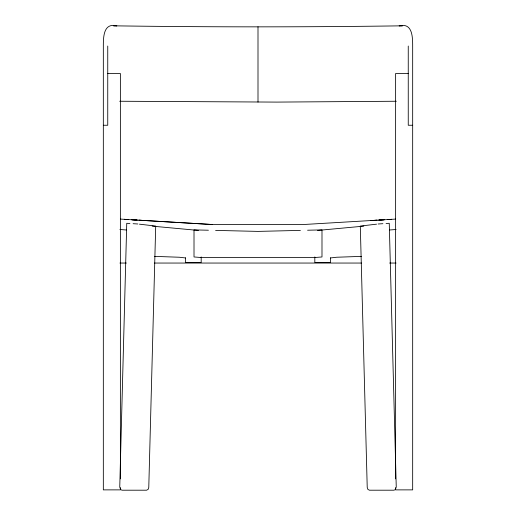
<?xml version="1.0" encoding="UTF-8"?>
<svg xmlns="http://www.w3.org/2000/svg" width="516" height="516" viewBox="0 0 516 516"><rect width="100%" height="100%" fill="white"/><g stroke="black" fill="none" stroke-linecap="round" stroke-linejoin="round"><path stroke-width="0.77" d="M120.376 219.087L212.044 224.499L303.956 224.499L377.132 220.177M330.601 257.935L336.645 257.239L361.542 256.375M317.553 230.439L363.832 226.131M376.57 224.17L360.297 226.066L367.224 487.433L367.889 489.4L369.404 490.2L393.966 490.2L395.333 489.594L396.249 487.078L389.257 223.299L386.078 223.499M389.709 229.981L396.088 229.504M378.125 223.989L382.891 223.692M376.686 220.229L370.372 220.609L395.624 219.087M379.054 220.087L383.788 219.803M387.735 219.564L391.683 219.326M378.738 220.087L384.368 219.751M387.587 219.564L391.605 219.326M396.32 101.246L276.802 102.097L119.68 101.246M300.389 230.4L258 231.394L215.611 230.4M307.588 230.226L321.99 229.891L321.99 256.962L315.45 257.478L200.55 257.478L194.01 256.962L194.01 229.891L208.412 230.226M107.747 73.504L120.376 73.504L120.376 478.874M408.253 73.504L395.624 73.504L395.624 478.874M103.329 125.253L107.747 125.253L107.747 46.034M412.671 125.253L408.253 125.253L408.253 46.034M119.918 263.05L126.356 263.05M154.536 263.05L361.464 263.05M389.645 263.05L396.082 263.05M154.458 256.375L179.355 257.239L185.399 257.935M152.168 226.131L198.447 230.439M124.395 219.326L128.413 219.564M131.632 219.751L137.262 220.087M138.869 220.177L212.044 224.499M124.317 219.326L128.265 219.564M132.212 219.803L136.946 220.087M139.314 220.229L145.628 220.609M129.922 223.499L126.743 223.299L119.751 487.078L120.667 489.594L122.034 490.2L146.596 490.2L148.111 489.4L148.776 487.433L155.703 226.066L139.43 224.17M133.109 223.692L137.875 223.989M119.912 229.504L126.291 229.981M395.624 487.736L395.624 489.877L412.671 489.877L412.671 46.034C412.632 36.726 412.465 22.588 399.178 25.839L402.467 25.819C306.175 27.187 209.825 27.187 113.533 25.819L116.822 25.839C103.535 22.588 103.368 36.726 103.329 46.034L103.329 489.877L120.376 489.877L120.376 487.736M330.601 257.729L330.601 262.496L314.818 262.496L314.818 256.923M258 26.755L258 102.104M201.182 256.923L201.182 262.496L185.399 262.496L185.399 257.729"/></g></svg>
